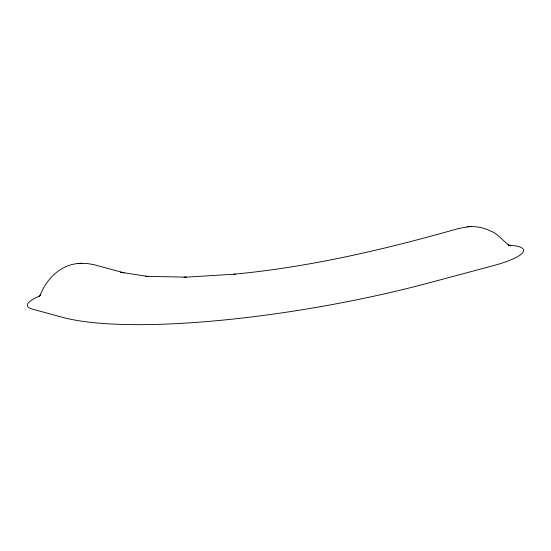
<?xml version="1.0" encoding="UTF-8"?>
<svg xmlns="http://www.w3.org/2000/svg" width="551" height="551" viewBox="0 0 551 551"><rect width="100%" height="100%" fill="white"/><g stroke="black" fill="none" stroke-linecap="round" stroke-linejoin="round"><path stroke-width="0.83" d="M40.099 295.184C46.821 278.599 60.658 264.452 79.358 263.406M39.135 296.41L40.822 294.489M39.362 295.97L40.409 294.943M468.495 226.716L458.625 228.486C385.025 249.403 310.261 267.001 233.941 274.212M468.756 226.709C476.195 226.165 483.819 227.639 490.48 231.014C498.221 233.734 502.65 240.911 509.227 245.209M79.619 263.399L87.079 263.509L93.904 264.659L123.954 272.835L120.6 272.215L148.563 276.54L145.547 276.326L186.369 277.146L184.068 277.298L235.367 274.123M467.069 226.812L471.057 226.557M77.932 263.502L81.927 263.247M507.905 244.651L510.598 245.946M38.949 296.342A54.349 11.02 -10 0 0 32.53 309.159L62.58 317.335A279.619 56.705 -10 0 0 429.56 282.732L492.993 265.747A54.349 11.02 -10 0 0 508.731 245.243"/></g></svg>
